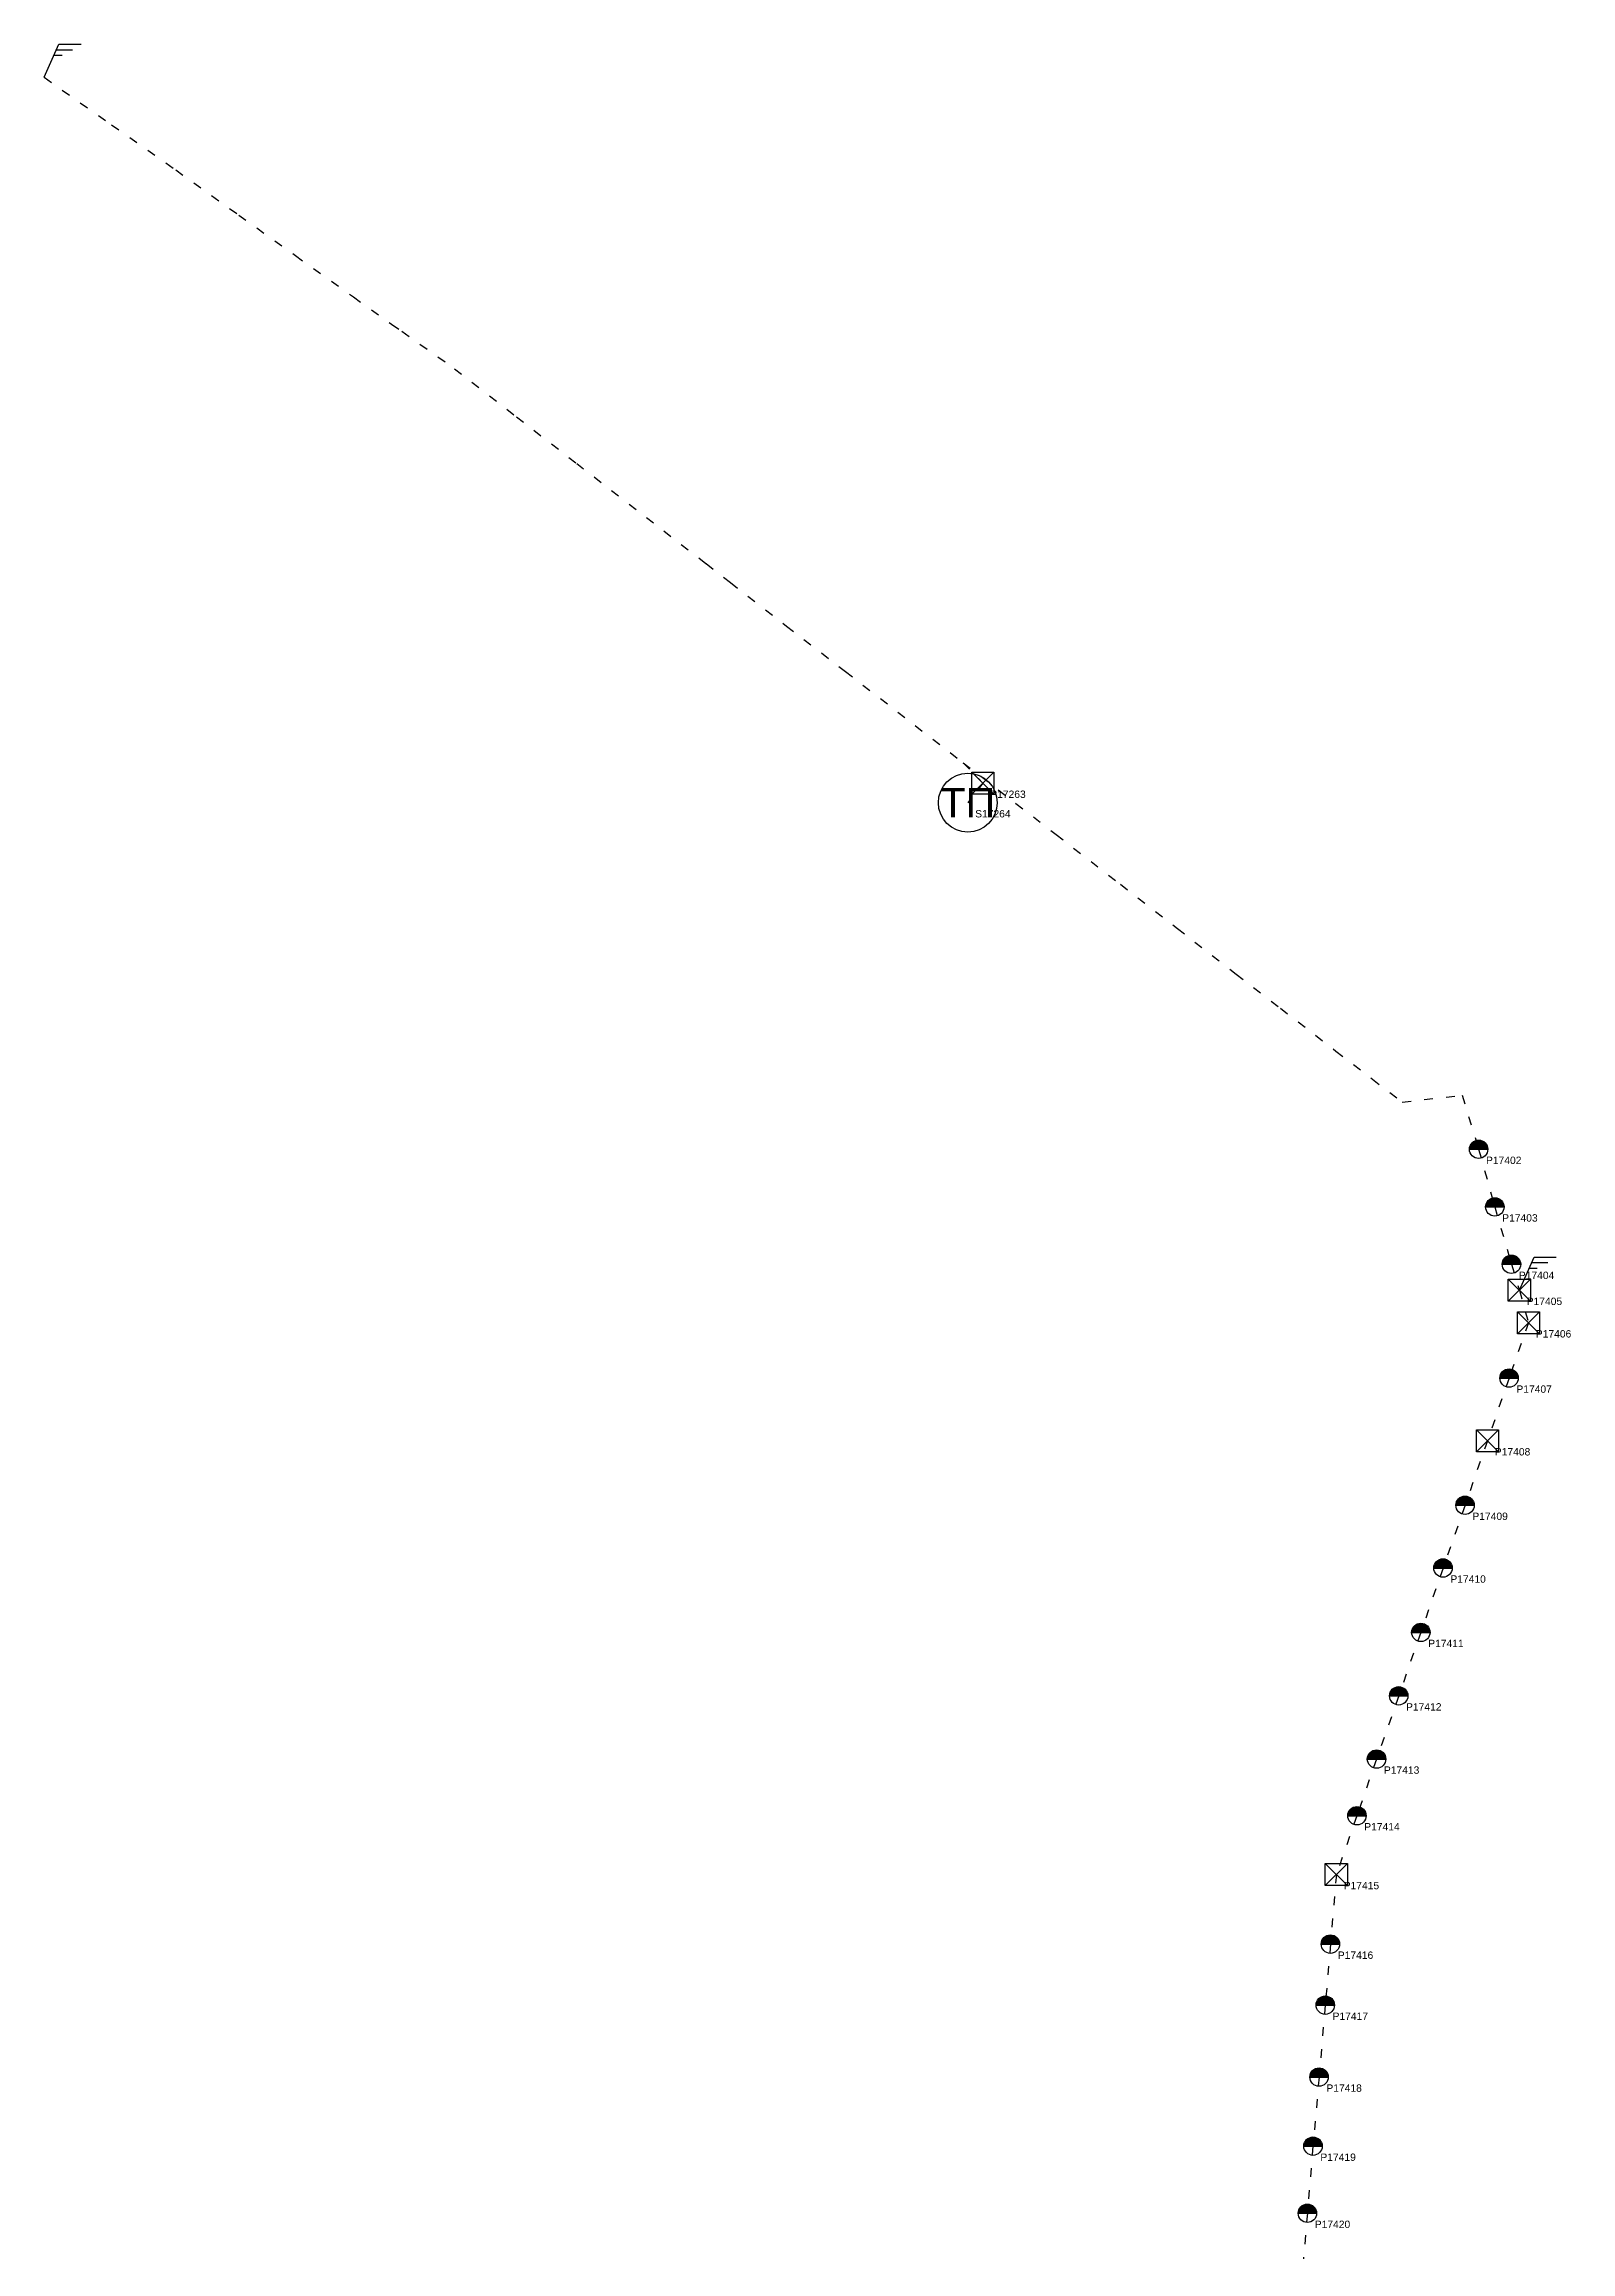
# Model space of a CAD drawing. Header units: metres. Extents: x 312646 to 321649, y 4821441 to 4834171.
# Drawn here: x 312646 to 314720, y 4831171 to 4834171 of the extents above; entities that cross this region are included whole.
import ezdxf
from ezdxf.enums import TextEntityAlignment as Align

# ---------------------------------------------------------------- set-up
doc = ezdxf.new("R2010")
doc.units = ezdxf.units.M
doc.header["$MEASUREMENT"] = 0
doc.linetypes.add('ACAD_ISO03W100', pattern=[30, 12, -18])
for name, color, linetype, lineweight in [('1_4', 7, 'Continuous', 25), ('21_2', 200, 'ACAD_ISO03W100', 25), ('28_2', 7, 'Continuous', 25), ('28_3', 7, 'Continuous', 25), ('57_2', 7, 'Continuous', 30), ('8_1', 140, 'Continuous', 25)]:
    doc.layers.add(name, color=color, linetype=linetype, lineweight=lineweight)
doc.styles.get("Standard").update_dxf_attribs({"font": 'arial.ttf', "height": 2})

# ---------------------------------------------------------------- blocks, each defined once
blk = doc.blocks.new('SECTIONALIZER-8_1')
at = {"layer": '8_1'}
for points in [[(0, 0), (2, 4.5)], [(1.33, 3), (2.43, 3)], [(1.67, 3.75), (3.86, 3.75)], [(2, 4.5), (5, 4.5)]]:
    blk.add_lwpolyline(points, dxfattribs=at)
blk = doc.blocks.new('TP-1_4')
at = {"layer": '1_4'}
blk.add_circle((0, 0), 4, dxfattribs=at)
at = {"layer": '1_4', "insert": (0, 0), "char_height": 4, "attachment_point": 5}
blk.add_mtext_dynamic_manual_height_columns('ТП', width=5.0652, gutter_width=75, heights=[0], dxfattribs=at)
at = {"layer": '1_4'}
blk.add_attdef('FIELD_ID', (4.98, 0.01), '', height=4, dxfattribs=at)
blk = doc.blocks.new('PYLON-MV-28_2')
at = {"layer": '28_2'}
blk.add_hatch(color=256, dxfattribs=at).paths.add_polyline_path([(-1.25, 0), (1.25, 0, 1)])
blk.add_line((-1.25, 0), (1.25, 0), dxfattribs=at)
blk.add_circle((0, 0), 1.25, dxfattribs=at)
blk.add_attdef('FIELD_ID', (2.57, 0), '', height=2, dxfattribs=at)
blk = doc.blocks.new('PYLON-MV-28_3')
at = {"layer": '28_3'}
blk.add_lwpolyline([(-1.5, 1.5), (1.5, 1.5), (1.5, -1.5), (-1.5, -1.5)], close=True, dxfattribs=at)
for points in [[(-1.5, 1.5), (1.5, -1.5)], [(-1.5, -1.5), (1.5, 1.5)]]:
    blk.add_lwpolyline(points, dxfattribs=at)
blk.add_attdef('FIELD_ID', (2.57, 0), '', height=2, dxfattribs=at)

msp = doc.modelspace()

# ---------------------------------------------------------------- linework, layer by layer
at = {"layer": '21_2'}
for points in [[(312645.8, 4834126.2), (312737.4, 4834061.7), (312824.5, 4834000.3), (312910.1, 4833939), (312987.1, 4833884), (313065.8, 4833827.8), (313117.6, 4833790.7), (313131.6, 4833781.1), (313203.2, 4833730.2), (313287.4, 4833664.9), (313369.1, 4833601.5), (313463.8, 4833528.1), (313544.8, 4833465.4), (313578.1, 4833439.6), (313654, 4833380.6), (313734.2, 4833318.7), (313894.2, 4833194.9)], [(313894.2, 4833194.9), (313920.9, 4833167), (313900.4, 4833140.5)], [(313894.2, 4833194.9), (313965.7, 4833139.6), (314020.3, 4833097.3), (314107.8, 4833029.6), (314185.1, 4832969.5), (314264.9, 4832907.7), (314325.3, 4832861.1), (314400.4, 4832803.1), (314449.9, 4832764.9), (314490.5, 4832733.6), (314572, 4832742.9), (314594.3, 4832669.6), (314616.3, 4832591.3), (314638.9, 4832513.3), (314649.6, 4832478)], [(314649.6, 4832478), (314662, 4832433.8), (314635.6, 4832358.7), (314606.3, 4832273.5), (314575.8, 4832185.9), (314545.9, 4832100.6), (314515.8, 4832013.1), (314485.7, 4831926.9), (314455.6, 4831841), (314428.9, 4831764), (314401, 4831684.1), (314393, 4831589.5), (314385.9, 4831506.6), (314377.5, 4831408.9), (314369.3, 4831315), (314361.7, 4831223.8), (314353.4, 4831126.6), (314344.7, 4831026.3), (314336.7, 4830929.6), (314327.9, 4830829.7), (314319.2, 4830729.9), (314310.9, 4830631.7)]]:
    msp.add_lwpolyline(points, dxfattribs=at)

# ---------------------------------------------------------------- block references
at = {"layer": '1_4', "xscale": 10, "yscale": 10}
msp.add_blockref('TP-1_4', (313900.4, 4833140.5), dxfattribs=at)
at = {"layer": '28_2', "xscale": 10, "yscale": 10}
for p in [(314594.3, 4832669.6), (314616.3, 4832591.3), (314638.9, 4832513.3), (314635.6, 4832358.7), (314575.8, 4832185.9), (314545.9, 4832100.6), (314515.8, 4832013.1), (314485.7, 4831926.9), (314455.6, 4831841), (314428.9, 4831764), (314393, 4831589.5), (314385.9, 4831506.6), (314377.5, 4831408.9), (314369.3, 4831315), (314361.7, 4831223.8)]:
    msp.add_blockref('PYLON-MV-28_2', p, dxfattribs=at)
at = {"layer": '28_3', "xscale": 10, "yscale": 10}
for p in [(313920.9, 4833167), (314649.6, 4832478), (314662, 4832433.8), (314606.3, 4832273.5), (314401, 4831684.1)]:
    msp.add_blockref('PYLON-MV-28_3', p, dxfattribs=at)
at = {"layer": '8_1', "xscale": 10, "yscale": 10}
for p in [(312645.8, 4834126.2), (314649.6, 4832478)]:
    msp.add_blockref('SECTIONALIZER-8_1', p, dxfattribs=at)

# ---------------------------------------------------------------- texts
at = {"layer": '57_2'}
for s, p in [('S17264', (313910.4, 4833130.5)), ('P17263', (313930.9, 4833157)), ('P17402', (314604.3, 4832659.6)), ('P17403', (314626.3, 4832581.3)), ('P17404', (314648.9, 4832503.3)), ('P17405', (314659.6, 4832468)), ('P17406', (314672, 4832423.8)), ('P17407', (314645.6, 4832348.7)), ('P17408', (314616.3, 4832263.5)), ('P17409', (314585.8, 4832175.9)), ('P17410', (314555.9, 4832090.6)), ('P17411', (314525.8, 4832003.1)), ('P17412', (314495.7, 4831916.9)), ('P17413', (314465.6, 4831831)), ('P17414', (314438.9, 4831754)), ('P17415', (314411, 4831674.1)), ('P17416', (314403, 4831579.5)), ('P17417', (314395.9, 4831496.6)), ('P17418', (314387.5, 4831398.9)), ('P17419', (314379.3, 4831305)), ('P17420', (314371.7, 4831213.8))]:
    msp.add_text(s, height=10, dxfattribs=at).set_placement(p, align=Align.TOP_LEFT)

doc.saveas('drawing.dxf')
